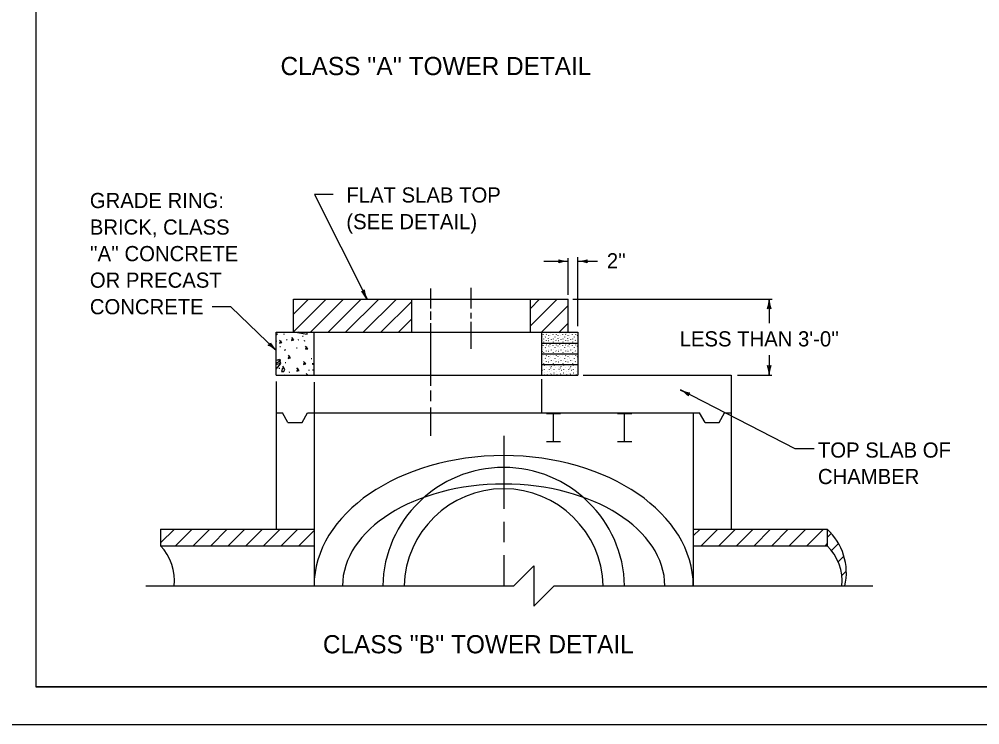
# Model space of a CAD drawing. Extents: x 997.6 to 1036.8, y 998.9 to 1022.6.
# Drawn here: x 1006.78 to 1019.45, y 1000 to 1009.3 of the extents above; entities that cross this region are included whole.
import ezdxf

# ---------------------------------------------------------------- set-up
doc = ezdxf.new("R2010")
doc.units = 0
for name, color, linetype in [('Level 1', 7, 'Continuous'), ('Level 10', 7, 'Continuous'), ('Level 11', 7, 'Continuous'), ('Level 14', 7, 'Continuous')]:
    doc.layers.add(name, color=color, linetype=linetype)

msp = doc.modelspace()

# ---------------------------------------------------------------- linework, layer by layer
at = {"layer": 'Level 1'}
for p, q in [((1010.923, 1006.991), (1010.673, 1006.991)), ((1010.673, 1006.991), (1011.368, 1005.611)), ((1013.697, 1006.111), (1014.021, 1006.111)), ((1014.021, 1005.667), (1014.021, 1006.153)), ((1014.146, 1005.255), (1014.146, 1006.165)), ((1014.146, 1006.111), (1014.406, 1006.111)), ((1012.208, 1005.49), (1012.208, 1005.751)), ((1012.74, 1005.49), (1012.74, 1005.759)), ((1010.396, 1005.174), (1010.396, 1005.611)), ((1010.396, 1005.611), (1014.021, 1005.611)), ((1010.396, 1005.412), (1010.594, 1005.611)), ((1010.396, 1005.18), (1010.827, 1005.611)), ((1010.621, 1005.174), (1011.059, 1005.611)), ((1010.853, 1005.174), (1011.291, 1005.611)), ((1011.085, 1005.174), (1011.523, 1005.611)), ((1011.317, 1005.174), (1011.755, 1005.611)), ((1011.549, 1005.174), (1011.958, 1005.582)), ((1011.958, 1005.174), (1011.958, 1005.611)), ((1013.521, 1005.174), (1013.521, 1005.611)), ((1013.521, 1005.49), (1013.641, 1005.611)), ((1013.521, 1005.258), (1013.873, 1005.611)), ((1014.021, 1005.174), (1014.021, 1005.611)), ((1014.08, 1005.611), (1016.71, 1005.611)), ((1016.669, 1005.611), (1016.669, 1005.294)), ((1009.574, 1005.51), (1009.324, 1005.51)), ((1009.574, 1005.51), (1010.169, 1004.934)), ((1012.208, 1005.338), (1012.208, 1005.447)), ((1012.74, 1005.355), (1012.74, 1005.433)), ((1013.668, 1005.174), (1014.021, 1005.526)), ((1011.781, 1005.174), (1011.958, 1005.35)), ((1012.74, 1004.956), (1012.74, 1005.312)), ((1012.208, 1004.467), (1012.208, 1005.294)), ((1013.9, 1005.174), (1014.021, 1005.294)), ((1010.169, 1004.611), (1010.169, 1005.174)), ((1010.169, 1005.174), (1014.146, 1005.174)), ((1010.669, 1004.611), (1010.669, 1005.174)), ((1013.669, 1005.174), (1013.669, 1004.611)), ((1013.679, 1005.114), (1013.68, 1005.113)), ((1013.68, 1005.146), (1013.681, 1005.145)), ((1013.68, 1005.063), (1013.681, 1005.062)), ((1013.683, 1005.172), (1013.683, 1005.174)), ((1013.694, 1005.143), (1013.695, 1005.145)), ((1013.697, 1005.086), (1013.698, 1005.088)), ((1013.718, 1005.112), (1013.719, 1005.114)), ((1013.73, 1005.069), (1013.731, 1005.067)), ((1013.731, 1005.148), (1013.732, 1005.146)), ((1013.748, 1005.17), (1013.749, 1005.169)), ((1013.758, 1005.136), (1013.758, 1005.134)), ((1013.76, 1005.092), (1013.761, 1005.095)), ((1013.762, 1005.066), (1013.763, 1005.065)), ((1013.768, 1005.172), (1013.768, 1005.174)), ((1013.776, 1005.112), (1013.777, 1005.11)), ((1013.777, 1005.111), (1013.778, 1005.11)), ((1013.781, 1005.154), (1013.782, 1005.156)), ((1013.785, 1005.129), (1013.786, 1005.128)), ((1013.795, 1005.083), (1013.796, 1005.081)), ((1013.822, 1005.143), (1013.823, 1005.145)), ((1013.824, 1005.086), (1013.826, 1005.088)), ((1013.833, 1005.17), (1013.834, 1005.169)), ((1013.846, 1005.112), (1013.847, 1005.114)), ((1013.853, 1005.172), (1013.853, 1005.174)), ((1013.858, 1005.069), (1013.859, 1005.067)), ((1013.859, 1005.148), (1013.86, 1005.146)), ((1013.885, 1005.136), (1013.885, 1005.134)), ((1013.888, 1005.092), (1013.889, 1005.095)), ((1013.889, 1005.066), (1013.89, 1005.065)), ((1013.903, 1005.112), (1013.904, 1005.11)), ((1013.904, 1005.111), (1013.905, 1005.11)), ((1013.909, 1005.154), (1013.91, 1005.156)), ((1013.913, 1005.129), (1013.914, 1005.128)), ((1013.918, 1005.17), (1013.919, 1005.169)), ((1013.922, 1005.083), (1013.923, 1005.081)), ((1013.938, 1005.172), (1013.939, 1005.174)), ((1013.949, 1005.143), (1013.95, 1005.145)), ((1013.952, 1005.086), (1013.953, 1005.088)), ((1013.974, 1005.112), (1013.975, 1005.114)), ((1013.985, 1005.069), (1013.986, 1005.067)), ((1013.986, 1005.148), (1013.987, 1005.146)), ((1014.003, 1005.17), (1014.004, 1005.169)), ((1014.013, 1005.136), (1014.013, 1005.134)), ((1014.015, 1005.092), (1014.016, 1005.095)), ((1014.017, 1005.066), (1014.018, 1005.065)), ((1014.023, 1005.172), (1014.024, 1005.174)), ((1014.031, 1005.112), (1014.032, 1005.11)), ((1014.032, 1005.111), (1014.033, 1005.11)), ((1014.037, 1005.154), (1014.038, 1005.156)), ((1014.04, 1005.129), (1014.041, 1005.128)), ((1014.05, 1005.083), (1014.051, 1005.081)), ((1014.077, 1005.143), (1014.078, 1005.145)), ((1014.08, 1005.086), (1014.081, 1005.088)), ((1014.088, 1005.17), (1014.089, 1005.169)), ((1014.101, 1005.112), (1014.102, 1005.114)), ((1014.108, 1005.172), (1014.109, 1005.174)), ((1014.113, 1005.069), (1014.114, 1005.067)), ((1014.114, 1005.148), (1014.115, 1005.146)), ((1014.14, 1005.136), (1014.141, 1005.134)), ((1014.146, 1005.174), (1014.146, 1004.611)), ((1013.669, 1005.033), (1014.146, 1005.033)), ((1013.67, 1005.032), (1013.671, 1005.033)), ((1013.67, 1004.949), (1013.671, 1004.951)), ((1013.678, 1005.003), (1013.679, 1005.002)), ((1013.679, 1004.973), (1013.68, 1004.972)), ((1013.693, 1005.047), (1013.694, 1005.046)), ((1013.694, 1005.002), (1013.695, 1005.005)), ((1013.697, 1004.946), (1013.698, 1004.948)), ((1013.718, 1004.971), (1013.719, 1004.974)), ((1013.73, 1004.928), (1013.731, 1004.927)), ((1013.731, 1005.007), (1013.732, 1005.006)), ((1013.758, 1004.996), (1013.758, 1004.993)), ((1013.76, 1004.952), (1013.761, 1004.954)), ((1013.762, 1004.926), (1013.763, 1004.924)), ((1013.776, 1004.971), (1013.777, 1004.97)), ((1013.777, 1004.971), (1013.778, 1004.969)), ((1013.781, 1005.013), (1013.782, 1005.016)), ((1013.785, 1004.989), (1013.786, 1004.987)), ((1013.795, 1004.942), (1013.796, 1004.941)), ((1013.821, 1005.047), (1013.822, 1005.046)), ((1013.822, 1005.002), (1013.823, 1005.005)), ((1013.824, 1004.946), (1013.826, 1004.948)), ((1013.846, 1004.971), (1013.847, 1004.974)), ((1013.858, 1004.928), (1013.859, 1004.927)), ((1013.859, 1005.007), (1013.86, 1005.006)), ((1013.885, 1004.996), (1013.885, 1004.993)), ((1013.888, 1004.952), (1013.889, 1004.954)), ((1013.889, 1004.926), (1013.89, 1004.924)), ((1013.903, 1004.971), (1013.904, 1004.97)), ((1013.904, 1004.971), (1013.905, 1004.969)), ((1013.909, 1005.013), (1013.91, 1005.016)), ((1013.913, 1004.989), (1013.914, 1004.987)), ((1013.922, 1004.942), (1013.923, 1004.941)), ((1013.949, 1005.047), (1013.95, 1005.046)), ((1013.949, 1005.002), (1013.95, 1005.005)), ((1013.952, 1004.946), (1013.953, 1004.948)), ((1013.974, 1004.971), (1013.975, 1004.974)), ((1013.985, 1004.928), (1013.986, 1004.927)), ((1013.986, 1005.007), (1013.987, 1005.006)), ((1014.013, 1004.996), (1014.013, 1004.993)), ((1014.015, 1004.952), (1014.016, 1004.954)), ((1014.017, 1004.926), (1014.018, 1004.924)), ((1014.031, 1004.971), (1014.032, 1004.97)), ((1014.032, 1004.971), (1014.033, 1004.969)), ((1014.037, 1005.013), (1014.038, 1005.016)), ((1014.04, 1004.989), (1014.041, 1004.987)), ((1014.05, 1004.942), (1014.051, 1004.941)), ((1014.076, 1005.047), (1014.077, 1005.046)), ((1014.077, 1005.002), (1014.078, 1005.005)), ((1014.08, 1004.946), (1014.081, 1004.948)), ((1014.101, 1004.971), (1014.102, 1004.974)), ((1014.113, 1004.928), (1014.114, 1004.927)), ((1014.114, 1005.007), (1014.115, 1005.006)), ((1014.14, 1004.996), (1014.141, 1004.993)), ((1013.669, 1004.892), (1014.146, 1004.892)), ((1013.678, 1004.921), (1013.679, 1004.919)), ((1013.693, 1004.907), (1013.694, 1004.905)), ((1013.693, 1004.89), (1013.694, 1004.889)), ((1013.694, 1004.862), (1013.695, 1004.864)), ((1013.697, 1004.805), (1013.698, 1004.807)), ((1013.718, 1004.831), (1013.719, 1004.833)), ((1013.731, 1004.867), (1013.732, 1004.865)), ((1013.758, 1004.855), (1013.758, 1004.853)), ((1013.76, 1004.811), (1013.761, 1004.813)), ((1013.776, 1004.831), (1013.777, 1004.829)), ((1013.777, 1004.83), (1013.778, 1004.829)), ((1013.781, 1004.873), (1013.782, 1004.875)), ((1013.785, 1004.848), (1013.786, 1004.846)), ((1013.795, 1004.802), (1013.796, 1004.8)), ((1013.821, 1004.907), (1013.822, 1004.905)), ((1013.821, 1004.89), (1013.822, 1004.889)), ((1013.822, 1004.862), (1013.823, 1004.864)), ((1013.824, 1004.805), (1013.826, 1004.807)), ((1013.846, 1004.831), (1013.847, 1004.833)), ((1013.859, 1004.867), (1013.86, 1004.865)), ((1013.885, 1004.855), (1013.885, 1004.853)), ((1013.888, 1004.811), (1013.889, 1004.813)), ((1013.903, 1004.831), (1013.904, 1004.829)), ((1013.904, 1004.83), (1013.905, 1004.829)), ((1013.909, 1004.873), (1013.91, 1004.875)), ((1013.913, 1004.848), (1013.914, 1004.846)), ((1013.922, 1004.802), (1013.923, 1004.8)), ((1013.949, 1004.907), (1013.95, 1004.905)), ((1013.949, 1004.89), (1013.95, 1004.889)), ((1013.949, 1004.862), (1013.95, 1004.864)), ((1013.952, 1004.805), (1013.953, 1004.807)), ((1013.974, 1004.831), (1013.975, 1004.833)), ((1013.986, 1004.867), (1013.987, 1004.865)), ((1014.013, 1004.855), (1014.013, 1004.853)), ((1014.015, 1004.811), (1014.016, 1004.813)), ((1014.031, 1004.831), (1014.032, 1004.829)), ((1014.032, 1004.83), (1014.033, 1004.829)), ((1014.037, 1004.873), (1014.038, 1004.875)), ((1014.04, 1004.848), (1014.041, 1004.846)), ((1014.05, 1004.802), (1014.051, 1004.8)), ((1014.076, 1004.907), (1014.077, 1004.905)), ((1014.076, 1004.89), (1014.077, 1004.889)), ((1014.077, 1004.862), (1014.078, 1004.864)), ((1014.08, 1004.805), (1014.081, 1004.807)), ((1014.101, 1004.831), (1014.102, 1004.833)), ((1014.114, 1004.867), (1014.115, 1004.865)), ((1014.14, 1004.855), (1014.141, 1004.853)), ((1014.143, 1004.811), (1014.144, 1004.813)), ((1016.669, 1004.871), (1016.669, 1004.611)), ((1013.669, 1004.752), (1014.146, 1004.752)), ((1013.678, 1004.676), (1013.679, 1004.675)), ((1013.693, 1004.766), (1013.694, 1004.764)), ((1013.705, 1004.736), (1013.706, 1004.739)), ((1013.707, 1004.679), (1013.708, 1004.682)), ((1013.729, 1004.705), (1013.73, 1004.708)), ((1013.73, 1004.788), (1013.731, 1004.786)), ((1013.742, 1004.741), (1013.743, 1004.74)), ((1013.762, 1004.785), (1013.763, 1004.783)), ((1013.768, 1004.729), (1013.768, 1004.727)), ((1013.771, 1004.685), (1013.772, 1004.688)), ((1013.786, 1004.705), (1013.787, 1004.704)), ((1013.787, 1004.705), (1013.788, 1004.703)), ((1013.792, 1004.747), (1013.793, 1004.75)), ((1013.796, 1004.722), (1013.797, 1004.721)), ((1013.805, 1004.676), (1013.806, 1004.675)), ((1013.821, 1004.766), (1013.822, 1004.764)), ((1013.832, 1004.736), (1013.833, 1004.739)), ((1013.835, 1004.679), (1013.836, 1004.682)), ((1013.857, 1004.705), (1013.858, 1004.708)), ((1013.858, 1004.788), (1013.859, 1004.786)), ((1013.869, 1004.741), (1013.87, 1004.74)), ((1013.889, 1004.785), (1013.89, 1004.783)), ((1013.896, 1004.729), (1013.896, 1004.727)), ((1013.898, 1004.685), (1013.899, 1004.688)), ((1013.914, 1004.705), (1013.915, 1004.704)), ((1013.915, 1004.705), (1013.916, 1004.703)), ((1013.919, 1004.747), (1013.921, 1004.75)), ((1013.923, 1004.722), (1013.924, 1004.721)), ((1013.933, 1004.676), (1013.934, 1004.675)), ((1013.949, 1004.766), (1013.95, 1004.764)), ((1013.96, 1004.736), (1013.961, 1004.739)), ((1013.963, 1004.679), (1013.964, 1004.682)), ((1013.984, 1004.705), (1013.985, 1004.708)), ((1013.985, 1004.788), (1013.986, 1004.786)), ((1013.997, 1004.741), (1013.998, 1004.74)), ((1014.017, 1004.785), (1014.018, 1004.783)), ((1014.023, 1004.729), (1014.024, 1004.727)), ((1014.026, 1004.685), (1014.027, 1004.688)), ((1014.042, 1004.705), (1014.043, 1004.704)), ((1014.043, 1004.705), (1014.044, 1004.703)), ((1014.047, 1004.747), (1014.048, 1004.75)), ((1014.051, 1004.722), (1014.052, 1004.721)), ((1014.06, 1004.676), (1014.062, 1004.675)), ((1014.076, 1004.766), (1014.077, 1004.764)), ((1014.088, 1004.736), (1014.089, 1004.739)), ((1014.09, 1004.679), (1014.091, 1004.682)), ((1014.112, 1004.705), (1014.113, 1004.708)), ((1014.113, 1004.788), (1014.114, 1004.786)), ((1014.125, 1004.741), (1014.126, 1004.74)), ((1014.144, 1004.785), (1014.146, 1004.783)), ((1010.169, 1004.611), (1014.146, 1004.611)), ((1013.669, 1004.558), (1013.669, 1004.111)), ((1013.704, 1004.64), (1013.705, 1004.639)), ((1013.705, 1004.612), (1013.706, 1004.614)), ((1013.741, 1004.662), (1013.742, 1004.661)), ((1013.742, 1004.617), (1013.743, 1004.615)), ((1013.772, 1004.659), (1013.773, 1004.658)), ((1013.792, 1004.623), (1013.793, 1004.625)), ((1013.832, 1004.64), (1013.833, 1004.639)), ((1013.832, 1004.612), (1013.833, 1004.614)), ((1013.868, 1004.662), (1013.869, 1004.661)), ((1013.869, 1004.617), (1013.87, 1004.615)), ((1013.9, 1004.659), (1013.901, 1004.658)), ((1013.919, 1004.623), (1013.921, 1004.625)), ((1013.959, 1004.64), (1013.96, 1004.639)), ((1013.96, 1004.612), (1013.961, 1004.614)), ((1013.996, 1004.662), (1013.997, 1004.661)), ((1013.997, 1004.617), (1013.998, 1004.615)), ((1014.027, 1004.659), (1014.029, 1004.658)), ((1014.047, 1004.623), (1014.048, 1004.625)), ((1014.087, 1004.64), (1014.088, 1004.639)), ((1014.088, 1004.612), (1014.089, 1004.614)), ((1014.124, 1004.662), (1014.125, 1004.661)), ((1014.125, 1004.617), (1014.126, 1004.615)), ((1014.215, 1004.611), (1016.169, 1004.611)), ((1016.169, 1004.611), (1016.169, 1002.58)), ((1016.252, 1004.611), (1016.705, 1004.611)), ((1010.169, 1004.524), (1010.169, 1002.58)), ((1010.669, 1004.519), (1010.669, 1001.83)), ((1012.208, 1004.267), (1012.208, 1004.405)), ((1017.012, 1003.636), (1015.502, 1004.414)), ((1012.208, 1003.809), (1012.208, 1004.185)), ((1010.169, 1004.111), (1010.17, 1004.111)), ((1010.17, 1004.111), (1010.253, 1004.111)), ((1010.325, 1003.986), (1010.253, 1004.111)), ((1010.511, 1003.986), (1010.583, 1004.111)), ((1010.583, 1004.111), (1010.669, 1004.111)), ((1010.669, 1004.111), (1015.669, 1004.111)), ((1013.732, 1004.106), (1013.919, 1004.106)), ((1013.826, 1003.736), (1013.826, 1004.111)), ((1014.669, 1004.106), (1014.857, 1004.106)), ((1014.763, 1003.736), (1014.763, 1004.111)), ((1015.668, 1004.111), (1015.669, 1004.111)), ((1015.669, 1004.111), (1015.752, 1004.111)), ((1015.669, 1004.111), (1015.669, 1001.83)), ((1015.824, 1003.986), (1015.752, 1004.111)), ((1016.01, 1003.986), (1016.082, 1004.111)), ((1016.082, 1004.111), (1016.168, 1004.111)), ((1010.325, 1003.986), (1010.511, 1003.986)), ((1015.824, 1003.986), (1016.01, 1003.986)), ((1013.169, 1003.808), (1013.169, 1002.846)), ((1013.732, 1003.736), (1013.919, 1003.736)), ((1014.669, 1003.736), (1014.857, 1003.736)), ((1017.262, 1003.636), (1017.012, 1003.636)), ((1013.169, 1002.674), (1013.169, 1002.408)), ((1008.646, 1002.58), (1010.669, 1002.58)), ((1008.646, 1002.58), (1008.646, 1002.361)), ((1008.646, 1002.398), (1008.828, 1002.58)), ((1008.842, 1002.361), (1009.06, 1002.58)), ((1009.074, 1002.361), (1009.293, 1002.58)), ((1009.306, 1002.361), (1009.525, 1002.58)), ((1009.538, 1002.361), (1009.757, 1002.58)), ((1009.771, 1002.361), (1009.99, 1002.58)), ((1010.003, 1002.361), (1010.222, 1002.58)), ((1010.235, 1002.361), (1010.454, 1002.58)), ((1010.468, 1002.361), (1010.669, 1002.563)), ((1015.669, 1002.58), (1017.433, 1002.58)), ((1015.669, 1002.489), (1015.76, 1002.58)), ((1015.774, 1002.361), (1015.993, 1002.58)), ((1016.006, 1002.361), (1016.225, 1002.58)), ((1016.238, 1002.361), (1016.457, 1002.58)), ((1016.471, 1002.361), (1016.689, 1002.58)), ((1016.703, 1002.361), (1016.922, 1002.58)), ((1016.935, 1002.361), (1017.154, 1002.58)), ((1017.168, 1002.361), (1017.386, 1002.58)), ((1017.433, 1002.58), (1017.433, 1002.361)), ((1017.433, 1002.469), (1017.487, 1002.524)), ((1008.646, 1002.361), (1010.669, 1002.361)), ((1015.669, 1002.361), (1017.433, 1002.361)), ((1017.41, 1002.361), (1017.433, 1002.384)), ((1017.491, 1002.296), (1017.583, 1002.388)), ((1013.169, 1002.236), (1013.169, 1001.83)), ((1017.577, 1002.149), (1017.653, 1002.225)), ((1017.626, 1001.966), (1017.685, 1002.024)), ((1008.452, 1001.83), (1012.901, 1001.83)), ((1014.235, 1001.83), (1018.035, 1001.83))]:
    msp.add_line(p, q, dxfattribs=at)
for points in [[(1010.186, 1005.15), (1010.169, 1005.151)], [(1010.169, 1005.139), (1010.185, 1005.148)], [(1010.169, 1005.052), (1010.173, 1005.055), (1010.169, 1005.077)], [(1010.229, 1005.064), (1010.213, 1005.03), (1010.245, 1005.038), (1010.215, 1005.072)], [(1010.275, 1005.149), (1010.265, 1005.147)], [(1010.313, 1005.072), (1010.306, 1005.078)], [(1010.387, 1005.099), (1010.371, 1005.066), (1010.403, 1005.074), (1010.374, 1005.107)], [(1010.464, 1005.174), (1010.451, 1005.171), (1010.579, 1005.148), (1010.58, 1005.174)], [(1010.464, 1005.073), (1010.453, 1005.072)], [(1010.526, 1005.119), (1010.516, 1005.118)], [(1010.546, 1005.06), (1010.535, 1005.059)], [(1010.226, 1004.982), (1010.216, 1004.981)], [(1010.292, 1004.943), (1010.276, 1004.936)], [(1010.448, 1004.966), (1010.437, 1004.964)], [(1010.571, 1004.983), (1010.555, 1004.95), (1010.587, 1004.958), (1010.558, 1004.991)], [(1010.169, 1004.748), (1010.225, 1004.769), (1010.21, 1004.818)], [(1010.169, 1004.69), (1010.229, 1004.764), (1010.213, 1004.809)], [(1010.233, 1004.808), (1010.184, 1004.806), (1010.169, 1004.801)], [(1010.225, 1004.799), (1010.169, 1004.765)], [(1010.343, 1004.863), (1010.327, 1004.829), (1010.359, 1004.837), (1010.33, 1004.871)], [(1010.641, 1004.825), (1010.63, 1004.823)], [(1010.216, 1004.696), (1010.206, 1004.695)], [(1010.253, 1004.703), (1010.238, 1004.658), (1010.27, 1004.659), (1010.282, 1004.686), (1010.257, 1004.726)], [(1010.298, 1004.774), (1010.288, 1004.773)], [(1010.457, 1004.696), (1010.441, 1004.663), (1010.473, 1004.67), (1010.443, 1004.704)], [(1010.545, 1004.782), (1010.529, 1004.749), (1010.561, 1004.757), (1010.532, 1004.79)], [(1010.605, 1004.673), (1010.594, 1004.672)], [(1010.669, 1004.758), (1010.642, 1004.757), (1010.669, 1004.746)], [(1010.661, 1004.676), (1010.65, 1004.675)], [(1010.286, 1004.615), (1010.283, 1004.611)], [(1010.347, 1004.647), (1010.337, 1004.645)], [(1010.586, 1004.611), (1010.563, 1004.63)], [(1012.901, 1001.83), (1013.301, 1001.83), (1013.568, 1002.096), (1013.568, 1001.563), (1013.835, 1001.83), (1014.235, 1001.83)]]:
    msp.add_lwpolyline(points, dxfattribs=at)
for centre, radius, start, end in [((1013.872, 1006.111), 0.0313, 318.7746, 40.8913), ((1014.021, 1006.502), 0.391, 251.3472, 269.9939), ((1014.021, 1005.72), 0.391, 90, 108.6688), ((1014.021, 1005.72), 0.391, 89.9878, 90), ((1014.146, 1006.502), 0.391, 270, 288.6688), ((1014.146, 1005.72), 0.391, 71.3472, 89.9939), ((1014.146, 1006.502), 0.391, 269.9878, 270), ((1014.295, 1006.111), 0.0313, 138.7746, 220.8913), ((1011.301, 1005.744), 0.0313, 255.4876, 337.6043), ((1011.019, 1005.435), 0.391, 26.713, 45.3818), ((1011.717, 1005.787), 0.391, 188.0601, 206.7069), ((1011.019, 1005.435), 0.391, 26.7007, 26.713), ((1016.278, 1005.611), 0.391, 341.3472, 359.9939), ((1017.06, 1005.611), 0.391, 180, 198.6688), ((1017.06, 1005.611), 0.391, 179.9878, 180), ((1016.669, 1005.462), 0.0313, 48.7746, 130.8913), ((1010.063, 1005.037), 0.0313, 274.6837, 356.8004), ((1009.897, 1004.653), 0.391, 45.9091, 64.5779), ((1010.441, 1005.215), 0.391, 207.2563, 225.903), ((1009.897, 1004.653), 0.391, 45.8969, 45.9091), ((1016.669, 1004.76), 0.0313, 228.7746, 310.8913), ((1016.278, 1004.611), 0.391, 0, 18.6688), ((1017.06, 1004.611), 0.391, 161.3472, 179.9939), ((1016.278, 1004.611), 0.391, 359.9878, 0), ((1015.681, 1004.761), 0.391, 242.7712, 261.44), ((1015.323, 1004.066), 0.391, 44.1183, 62.7651), ((1015.681, 1004.761), 0.391, 242.759, 242.7712), ((1015.634, 1004.346), 0.0313, 111.5458, 193.6625), ((1013.169, 1001.799), 1.594, 1.1235, 178.8765), ((1013.169, 1001.799), 1.312, 1.3643, 178.6357), ((1016.902, 1002.002), 0.785, 347.3504, 47.4421), ((1008.135, 1001.892), 0.694, 354.8294, 42.5251), ((1016.978, 1001.892), 0.653, 354.5064, 45.8909)]:
    msp.add_arc(centre, radius, start, end, dxfattribs=at)
for major_axis, ratio, start_param, end_param in [((2.5, 0), 0.687483, 0.000024, 3.141568), ((2.125, 0), 0.632333, 0.000031, 3.141562)]:
    msp.add_ellipse((1013.169, 1001.83), major_axis=major_axis, ratio=ratio, start_param=start_param, end_param=end_param, dxfattribs=at)
at = {"layer": 'Level 10'}
for p in [(1007, 1021.5), (1035.5, 1000.5)]:
    msp.add_line(p, (1007, 1000.5), dxfattribs=at)
at = {"layer": 'Level 11'}
msp.add_lwpolyline([(1007, 1000.5), (1035.5, 1000.5), (1035.5, 1021.5), (1007, 1021.5)], close=True, dxfattribs=at)
at = {"layer": 'Level 14'}
msp.add_line((1036, 1000), (1000, 1000), dxfattribs=at)

# ---------------------------------------------------------------- texts
at = {"layer": 'Level 1'}
for s, height, p in [("CLASS ''A'' TOWER DETAIL", 0.24, (1010.227, 1008.565)), ('FLAT SLAB TOP', 0.2, (1011.095, 1006.885)), ('GRADE RING:', 0.2, (1007.713, 1006.812)), ('(SEE DETAIL)', 0.2, (1011.095, 1006.534)), ('BRICK, CLASS', 0.2, (1007.713, 1006.462)), ("''A'' CONCRETE", 0.2, (1007.713, 1006.112)), ("2''", 0.2, (1014.529, 1006.017)), ('OR PRECAST', 0.2, (1007.713, 1005.762)), ('CONCRETE', 0.2, (1007.713, 1005.412)), ("LESS THAN 3'-0''", 0.2, (1015.489, 1004.988)), ('TOP SLAB OF', 0.2, (1017.312, 1003.522)), ('CHAMBER', 0.2, (1017.312, 1003.173)), ("CLASS ''B'' TOWER DETAIL", 0.24, (1010.786, 1000.942))]:
    msp.add_text(s, height=height, dxfattribs=at).set_placement(p)

doc.saveas('drawing.dxf')
